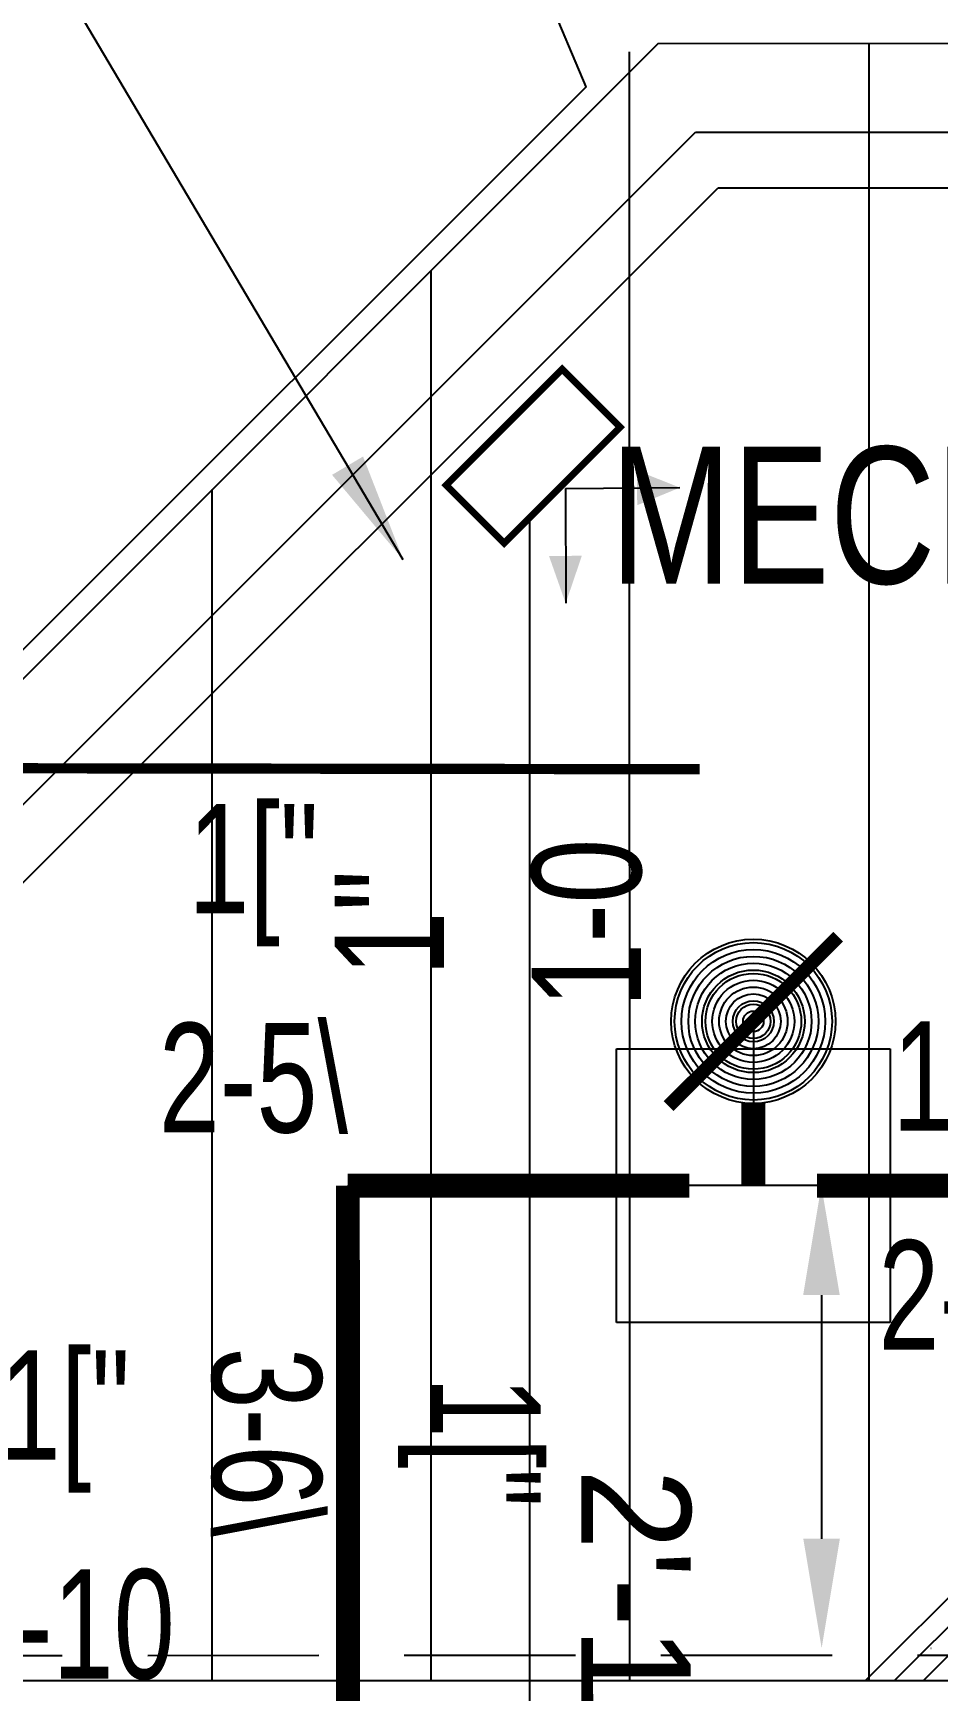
# Model space of a CAD drawing. Extents: x -16 to 10076, y -1 to 10000.
# Drawn here: x 1940.6 to 2006.7, y 2091.7 to 2212.8 of the extents above; entities that cross this region are included whole.
import ezdxf
from ezdxf.enums import TextEntityAlignment as Align

# ---------------------------------------------------------------- set-up
doc = ezdxf.new("R2010")
doc.units = 0
doc.header["$MEASUREMENT"] = 0
doc.linetypes.add('HIDDEN', pattern=[0.375, 0.25, -0.125])
for name, color, linetype in [('B-FL JOISTS', 4, 'Continuous'), ('B-FLOOR BEAMS', 3, 'HIDDEN'), ('B-FOUNDATION', 3, 'Continuous'), ('B-FOUNDATION TEXT', 2, 'Continuous'), ('B-WALLS', 1, 'Continuous'), ('DMNS', 1, 'Continuous'), ('HVAC', 5, 'Continuous'), ('SPRKDATA', 2, 'Continuous'), ('SPRKDATC', 2, 'Continuous'), ('SPRKVIEW', 1, 'Continuous'), ('SPRNKS', 1, 'Continuous'), ('TEXT', 1, 'Continuous')]:
    doc.layers.add(name, color=color, linetype=linetype)
for name, color, linetype, plot in [('SL02', 3, 'Continuous', False), ('SPRKDAT1', 7, 'Continuous', False), ('SPRKDAT2', 2, 'Continuous', False)]:
    doc.layers.add(name, color=color, linetype=linetype, plot=plot)
doc.styles.add('HCAD', font='HCAD.SHX', dxfattribs={"width": 0.8, "height": 8})
doc.styles.add('PIPESIZE', font='hcad.shx', dxfattribs={"width": 0.8})
doc.styles.get("Standard").update_dxf_attribs({"font": 'hcad.shx', "height": 8})
doc.dimstyles.new('DEFAULT', dxfattribs={"dimtxt": 8, "dimasz": 8, "dimexe": 8, "dimexo": 8, "dimgap": 1, "dimtad": 0, "dimdec": 1, "dimrnd": 0.5, "dimzin": 7, "dimdsep": 46, "dimlunit": 4, "dimtxsty": 'Standard', "dimcen": 0, "dimclrd": 256, "dimclre": 256, "dimclrt": 256, "dimadec": 0, "dimazin": 0, "dimtfac": 1, "dimtdec": 4, "dimtofl": 0, "dimtmove": 2, "dimatfit": 3, "dimfxl": 1, "dimtolj": 1, "dimtzin": 0, "dimarcsym": 0})

# ---------------------------------------------------------------- blocks, each defined once
blk = doc.blocks.new('HEAD7B')
at = {"layer": 'SPRNKS', "color": 1, "const_width": 1, "flags": 128}
blk.add_lwpolyline([(-6.19, -6.19), (6.19, 6.19)], dxfattribs=at)
at = {"layer": 'SPRNKS', "color": 0}
for radius in [6, 5.75, 5.25, 4.75, 4.25, 3.75, 3.5, 3, 2.5, 2, 1.5, 1.25, 0.75]:
    blk.add_circle((0, 0), radius, dxfattribs=at)
blk = doc.blocks.new('TYPDROP')
at = {"color": 120}
for p, q in [((0, 1), (1, 1)), ((0, 0), (0, 1)), ((1, 1), (1, 0)), ((1, 0), (0, 0))]:
    blk.add_line(p, q, dxfattribs=at)
at = {"color": 120, "width": 0.8, "flags": 1}
blk.add_attdef('DROP_LENGTH', text='', height=0.04, dxfattribs=at).set_placement((0.5, 0), align=Align.CENTER)
blk = doc.blocks.new('PIPEX')
at = {"color": 0}
blk.add_point((0, 0), dxfattribs=at)
at = {"layer": 'SPRKDATA', "color": 0, "width": 0.8}
for tag, style, p in [('DIA', 'PIPESIZE', (0, 3.6)), ('LENGTH', 'HCAD', (0, -10.8))]:
    blk.add_attdef(tag, text='', height=8, dxfattribs=dict(at, style=style)).set_placement(p, align=Align.CENTER)
at = {"layer": 'SPRKDATA', "color": 0, "style": 'HCAD', "width": 0.8, "flags": 1}
blk.add_attdef('HANDLE', (-16.2, -21.6), '', height=7.2, dxfattribs=at)
blk = doc.blocks.new('*D44')
at = {"layer": 'Defpoints', "color": 0}
for p in [(1998.16, 2128.61), (1998.18, 2094.8), (1998.2, 2094.8)]:
    blk.add_point(p, dxfattribs=at)
at = {"layer": 'DMNS', "lineweight": -2}
for p, q in [((2006.16, 2128.61), (2006.18, 2128.61)), ((1998.19, 2120.61), (1998.19, 2102.8)), ((2006.18, 2094.81), (2006.2, 2094.81))]:
    blk.add_line(p, q, dxfattribs=at)
at = {"layer": 'DMNS'}
for points in [[(1999.52, 2120.61), (1996.85, 2120.61), (1998.18, 2128.61)], [(1999.53, 2102.8), (1996.86, 2102.8), (1998.2, 2094.8)]]:
    blk.add_solid(points, dxfattribs=at)
at = {"layer": 'DMNS', "insert": (1984.58, 2094.3), "char_height": 8, "attachment_point": 5, "rotation": 270.0284}
blk.add_mtext('\\A1;2\'-10"', dxfattribs=at)

msp = doc.modelspace()

# ---------------------------------------------------------------- hatches: boundary and pattern name
at = {"layer": 'HVAC', "linetype": 'HIDDEN', "ltscale": 0.75}
h = msp.add_hatch(color=256, dxfattribs=at)
h.paths.add_polyline_path([(1987.84904, 2179.61308), (1984.71639, 2179.58965), (1984.72386, 2178.32584)])
h.paths.add_polyline_path([(1984.70888, 2180.85865), (1984.71639, 2179.58965), (1987.84904, 2179.61308)])
h.paths.add_polyline_path([(1980.67973, 2174.63289), (1979.49358, 2174.625), (1979.50048, 2171.15895)])
h.paths.add_polyline_path([(1979.49358, 2174.625), (1978.28023, 2174.61693), (1979.50048, 2171.15895)])

# ---------------------------------------------------------------- linework, layer by layer
at = {"layer": 'B-FL JOISTS', "ltscale": 25}
msp.add_line((1888.87498, 2114.6947), (1986.29115, 2212.08086), dxfattribs=at)
at = {"layer": 'B-FL JOISTS', "ltscale": 50}
for p, q in [((1986.29115, 2212.08086), (2129.04903, 2212.06593)), ((2001.40342, 2092.43465), (2032.17906, 2123.23035)), ((2003.52405, 2092.43465), (2032.17927, 2121.10855)), ((2005.64468, 2092.43465), (2032.17948, 2118.98675)), ((1892.70971, 2092.43465), (2222.8558, 2092.43465))]:
    msp.add_line(p, q, dxfattribs=at)
at = {"layer": 'B-FL JOISTS', "linetype": 'Continuous', "ltscale": 250}
for p, q in [((2001.68214, 2092.43465), (2001.67018, 2212.06943)), ((1984.18214, 2092.43465), (1984.17024, 2211.45999)), ((1969.68214, 2092.43465), (1969.67184, 2195.46667)), ((1953.68214, 2092.43465), (1953.67344, 2179.47319))]:
    msp.add_line(p, q, dxfattribs=at)
at = {"layer": 'B-FLOOR BEAMS', "ltscale": 50}
msp.add_line((1892.70846, 2094.24715), (2222.85455, 2094.40847), dxfattribs=at)
at = {"layer": 'B-FOUNDATION', "ltscale": 50}
for p, q in [((1980.99778, 2208.90993), (1974.00458, 2225.47031)), ((1988.98267, 2205.58058), (2126.35787, 2205.56621))]:
    msp.add_line(p, q, dxfattribs=at)
at = {"layer": 'B-FOUNDATION', "ltscale": 75}
msp.add_line((1980.99773, 2208.91006), (1888.25331, 2116.19421), dxfattribs=at)
at = {"layer": 'B-FOUNDATION', "ltscale": 25}
msp.add_line((1891.56891, 2108.19682), (1988.98267, 2205.58058), dxfattribs=at)
at = {"layer": 'B-WALLS', "ltscale": 50}
for p, q in [((1896.28806, 2107.20272), (1990.63899, 2201.52459)), ((1990.63899, 2201.52459), (2124.70188, 2201.51056))]:
    msp.add_line(p, q, dxfattribs=at)
at = {"layer": 'HVAC', "linetype": 'Continuous', "ltscale": 0.75}
for p, q in [((1979.48378, 2179.55051, 44595.52611), (1987.84904, 2179.61308, 44595.52611)), ((1979.48378, 2179.55051, 44595.52611), (1979.50048, 2171.15895, 44595.52611)), ((1976.87082, 2077.19649, 44589.52611), (1976.87082, 2177.65352, 44589.52611))]:
    msp.add_line(p, q, dxfattribs=at)
at = {"layer": 'HVAC', "linetype": 'Continuous', "ltscale": 0.75, "const_width": 0.5, "elevation": 44597.52611}
msp.add_lwpolyline([(1979.24186, 2188.2777), (1983.4845, 2184.03506), (1974.99922, 2175.54978), (1970.75658, 2179.79242), (1979.24186, 2188.2777)], dxfattribs=at)
at = {"layer": 'SPRKDAT1'}
for p, q in [((1993.21017, 2128.6102), (1963.58183, 2128.6102)), ((1963.58183, 2128.6102), (1963.60111, 2086.15679)), ((2019.1815, 2128.6102), (1993.21017, 2128.6102))]:
    msp.add_line(p, q, dxfattribs=at)
at = {"layer": 'SPRKDAT2'}
msp.add_line((1993.21017, 2140.6102), (1993.21017, 2128.6102), dxfattribs=at)
at = {"layer": 'SPRKVIEW', "color": 2, "const_width": 1.75}
msp.add_lwpolyline([(1993.21017, 2128.6102), (1993.21017, 2134.6102)], dxfattribs=at)
at = {"layer": 'SPRKVIEW', "color": 7, "linetype": 'Continuous', "const_width": 1.75}
for points in [[(1963.58183, 2128.6102), (1963.59947, 2089.75679)], [(1988.53963, 2128.6102), (1963.58183, 2128.6102)], [(2015.5815, 2128.6102), (1997.84844, 2128.6102)]]:
    msp.add_lwpolyline(points, dxfattribs=at)
at = {"layer": 'TEXT', "const_width": 0.75}
msp.add_lwpolyline([(1989.28726, 2159.03256), (1857.73952, 2159.22045)], dxfattribs=at)

# ---------------------------------------------------------------- block references
at = {"layer": 'SL02', "xscale": 20, "yscale": 20, "zscale": 20}
msp.add_blockref('TYPDROP', (1983.21017, 2118.6102), dxfattribs=at)
at = {"layer": 'SPRKDATC'}
ref = msp.add_blockref('PIPEX', (1978.4, 2128.61), dxfattribs=at)
ref.add_attrib('LENGTH', '2-5\\', dxfattribs={"height": 8, "width": 0.75}).set_placement((1956.68499, 2132.49272), align=Align.CENTER)
ref.add_attrib('DIA', '1["', dxfattribs={"height": 8, "width": 0.75}).set_placement((1956.68499, 2148.49272), align=Align.CENTER)
ref = msp.add_blockref('PIPEX', (1993.21017, 2134.6102), dxfattribs=dict(at, rotation=90))
ref.add_attrib('LENGTH', '1-0', dxfattribs={"layer": 'SPRKDATA', "color": 0, "height": 8, "rotation": 90, "style": 'HCAD', "width": 0.8}).set_placement((1985.00952, 2147.78125), align=Align.CENTER)
ref.add_attrib('DIA', '1"', dxfattribs={"layer": 'SPRKDATA', "color": 0, "height": 8, "rotation": 90, "style": 'PIPESIZE', "width": 0.8}).set_placement((1970.60952, 2147.78125), align=Align.CENTER)
ref = msp.add_blockref('PIPEX', (2006.2, 2128.61), dxfattribs=at)
ref.add_attrib('LENGTH', '2-2', dxfattribs={"height": 8, "width": 0.75}).set_placement((2008.13887, 2116.61), align=Align.CENTER)
ref.add_attrib('DIA', '1["', dxfattribs={"height": 8, "width": 0.75}).set_placement((2008.13887, 2132.61), align=Align.CENTER)
ref = msp.add_blockref('PIPEX', (1958.65, 2086.16), dxfattribs=at)
ref.add_attrib('LENGTH', '0-10', dxfattribs={"height": 8, "width": 0.75}).set_placement((1942.91272, 2092.57226), align=Align.CENTER)
ref.add_attrib('DIA', '1["', dxfattribs={"height": 8, "width": 0.75}).set_placement((1942.91272, 2108.57226), align=Align.CENTER)
ref = msp.add_blockref('PIPEX', (1963.59, 2107.39), dxfattribs=dict(at, rotation=270.1000759352814))
ref.add_attrib('LENGTH', '3-6\\', dxfattribs={"height": 8, "rotation": 270.1000759, "width": 0.75}).set_placement((1953.67417, 2109.85571), align=Align.CENTER)
ref.add_attrib('DIA', '1["', dxfattribs={"height": 8, "rotation": 270.1000759, "width": 0.75}).set_placement((1969.66417, 2109.86571), align=Align.CENTER)
at = {"layer": 'SPRNKS'}
msp.add_blockref('HEAD7B', (1993.21017, 2140.6102), dxfattribs=at)

# ---------------------------------------------------------------- texts
at = {"layer": 'B-FOUNDATION TEXT', "ltscale": 50, "insert": (1999.97955, 2177.52704), "char_height": 10, "attachment_point": 5, "style": 'HCAD'}
msp.add_mtext('MECH.', dxfattribs=at)

# ---------------------------------------------------------------- dimensions: what is measured, and where the dimension line sits
at = {"layer": 'DMNS'}
dim = msp.add_linear_dim(base=(1998.19803, 2094.80173), p1=(1998.16475, 2128.6102), p2=(1998.18152, 2094.80172), angle=270.0284111, dimstyle='DEFAULT', override={"dimscale": 1, "dimtdec": 1}, dxfattribs=at)
dim.commit()
dim.dimension.update_dxf_attribs({"geometry": '*D44', "text_midpoint": (1984.579, 2094.29507), "dimtype": 161})

# ---------------------------------------------------------------- leaders
at = {"layer": 'TEXT'}
for points in [[(1967.63624, 2174.32909), (1895.74846, 2295.83493), (1920.86588, 2295.83493)], [(2017.67961, 2094.77533), (1998.3313, 2032.40376), (2007.06405, 2031.92916)]]:
    msp.add_leader(points, dimstyle='DEFAULT', override={"dimscale": 1, "dimgap": 1, "dimtad": 0, "dimtdec": 1}, dxfattribs=at)

doc.saveas('drawing.dxf')
